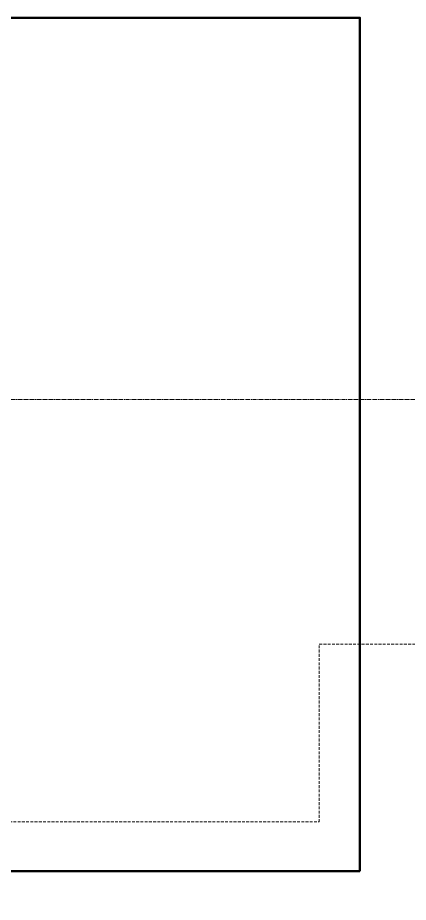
# Model space of a CAD drawing. Header units: millimetres. Extents: x -7155 to 483283, y -227682 to 148426.
# Drawn here: x 25593 to 27351, y 86239 to 90216 of the extents above; entities that cross this region are included whole.
import ezdxf

# ---------------------------------------------------------------- set-up
doc = ezdxf.new("R2010")
doc.units = ezdxf.units.MM
doc.linetypes.add('CENTER2', pattern=[28.575, 19.05, -3.175, 3.175, -3.175])
doc.linetypes.add('DASHED', pattern=[19.05, 12.7, -6.35])
doc.layers.add('АР_Мебель', color=8, linetype='Continuous', lineweight=5)
doc.layers.add('АР_Оси_РД_100', color=7, linetype='Continuous', lineweight=0, true_color=0x525252)
doc.layers.add('РД_Оси_100', color=7, linetype='Continuous', lineweight=0, true_color=0x525252)

# ---------------------------------------------------------------- blocks, each defined once
blk = doc.blocks.new('СОШ_2200_АР_ОСИ_М100_28.05.24')
at = {"layer": 'АР_Оси_РД_100', "linetype": 'CENTER2'}
blk.add_line((-5954.958, 88500), (119910, 88500), dxfattribs=at)

msp = doc.modelspace()

# ---------------------------------------------------------------- linework, layer by layer
at = {"color": 1, "lineweight": 50}
for points in [[(13403, 90216), (27133, 90216), (27133, 86379)], [(27133, 85583), (16340, 85583), (16340, 86379), (27133, 86379)]]:
    msp.add_lwpolyline(points, dxfattribs=at)
at = {"layer": 'АР_Мебель', "color": 18, "linetype": 'DASHED', "true_color": 0x000000}
for p, q in [((26950, 86600), (26950, 87400)), ((26950, 87400), (27400, 87400)), ((24850, 86600), (26950, 86600))]:
    msp.add_line(p, q, dxfattribs=at)

# ---------------------------------------------------------------- block references
at = {"layer": 'РД_Оси_100'}
msp.add_blockref('СОШ_2200_АР_ОСИ_М100_28.05.24', (0, 0), dxfattribs=at)

doc.saveas('drawing.dxf')
